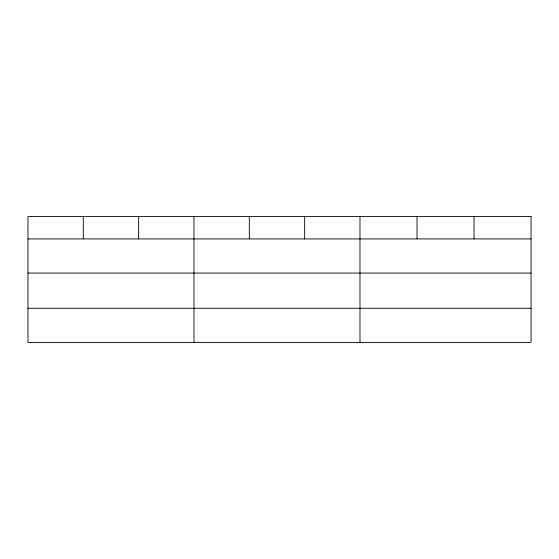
<?xml version="1.0" encoding="UTF-8"?>
<svg xmlns="http://www.w3.org/2000/svg" width="559" height="559" viewBox="0 0 559 559"><rect width="100%" height="100%" fill="white"/><g stroke="black" fill="none" stroke-linecap="round" stroke-linejoin="round"><path stroke-width="0.84" d="M27.95 238.924L531.05 238.924M27.95 273.072L531.05 273.072M27.95 308.261L531.05 308.261M474.032 216.585L474.032 238.924M417.014 216.585L417.014 238.924M359.996 216.585L359.996 342.415M304.655 216.585L304.655 238.924M249.314 216.585L249.314 238.924M193.973 216.585L193.973 342.415M138.632 216.585L138.632 238.924M83.291 216.585L83.291 238.924M531.05 216.585L27.95 216.585L27.95 342.415L531.05 342.415L531.05 216.585"/></g></svg>
